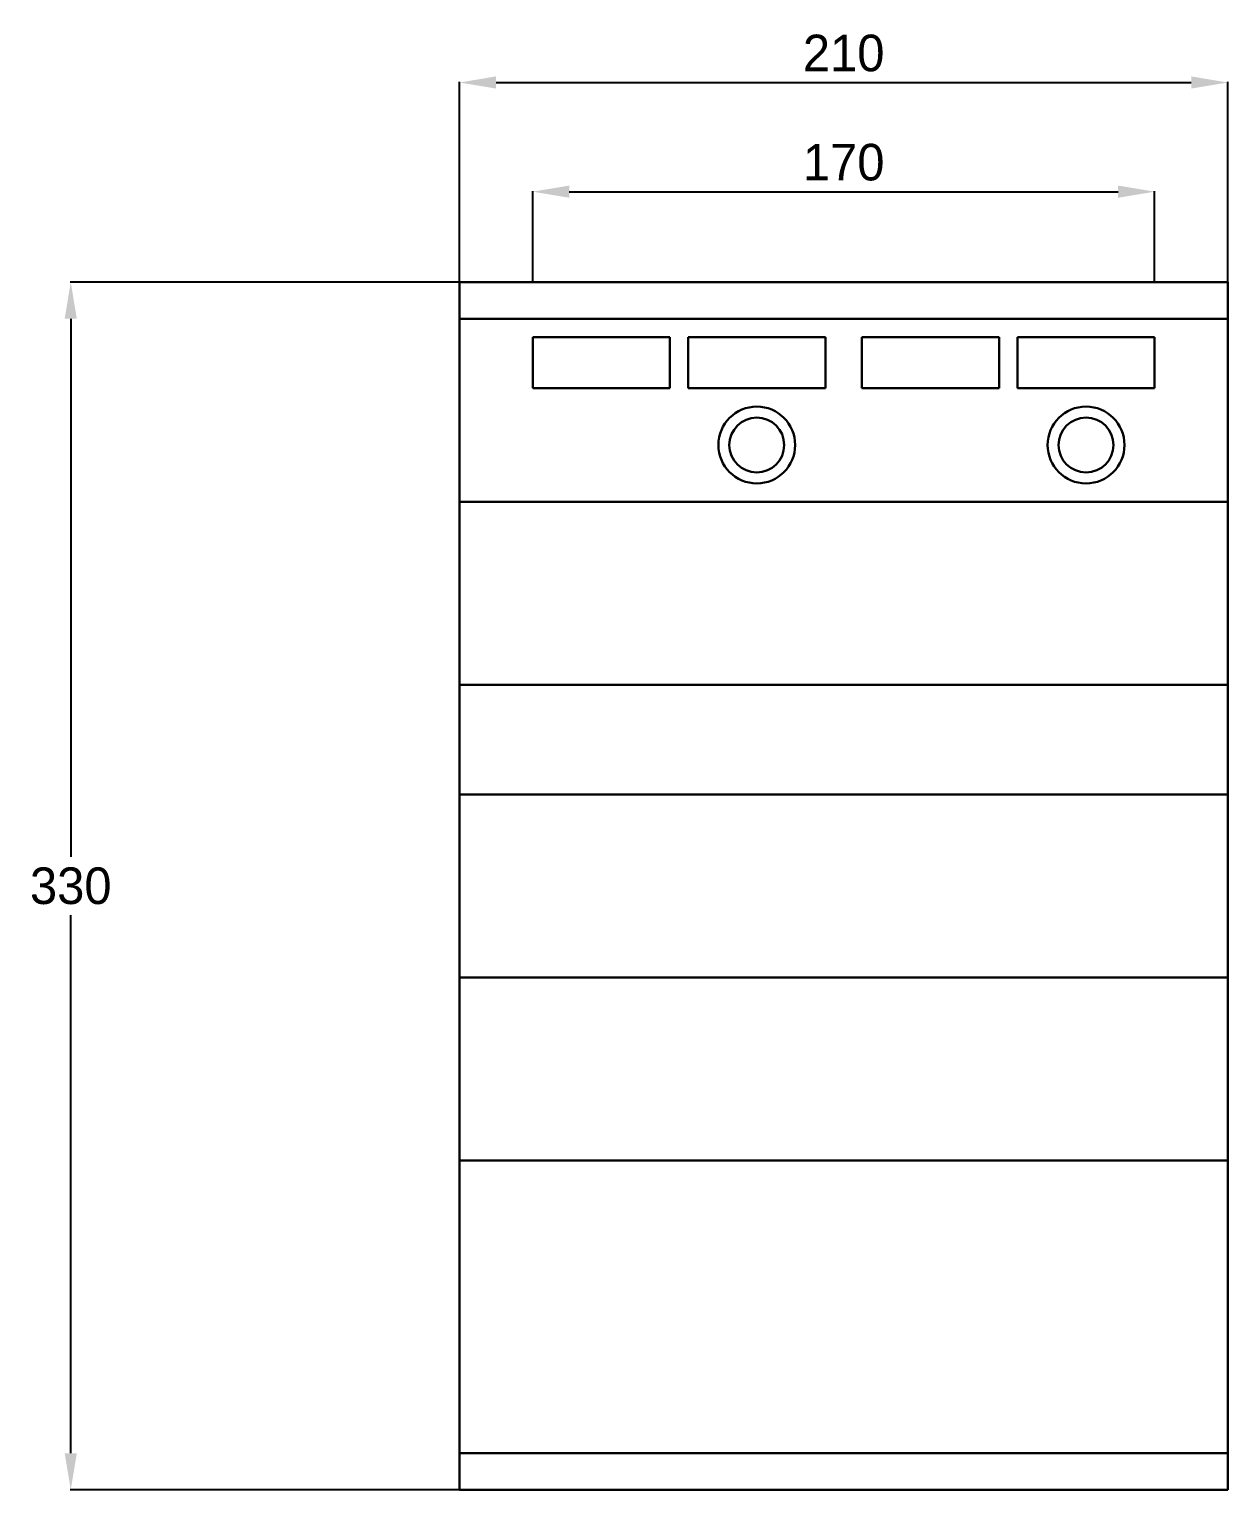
# Model space of a CAD drawing. Header units: inches. Extents: x 86 to 1722, y 57 to 821.
# Drawn here: x 85.9 to 413.5, y 73.9 to 473.1 of the extents above; entities that cross this region are included whole.
import ezdxf

# ---------------------------------------------------------------- set-up
doc = ezdxf.new("R2010")
doc.units = ezdxf.units.IN
doc.header["$MEASUREMENT"] = 0
doc.layers.add('Hrany', color=7, linetype='Continuous', lineweight=30)
doc.layers.add('Koty', color=5, linetype='Continuous')
doc.dimstyles.get("Standard").update_dxf_attribs({"dimtxt": 10, "dimasz": 10, "dimexe": 0.18, "dimexo": 0.0625, "dimgap": 3, "dimtad": 1, "dimtih": 1, "dimtoh": 1, "dimdec": 0, "dimzin": 0, "dimdsep": 46, "dimtxsty": 'Standard', "dimcen": 0.09, "dimadec": 0, "dimazin": 0, "dimtfac": 1, "dimtdec": 0, "dimtofl": 0, "dimtmove": 0, "dimatfit": 3, "dimfxl": 1, "dimtolj": 1, "dimtzin": 0, "dimarcsym": 0})

# ---------------------------------------------------------------- blocks, each defined once
blk = doc.blocks.new('*D5')
at = {"layer": 'Defpoints', "color": 0, "transparency": 16777216}
for p in [(393.48, 428.67), (223.48, 403.94), (393.48, 403.94)]:
    blk.add_point(p, dxfattribs=at)
at = {"layer": 'Koty', "color": 0, "lineweight": -2, "transparency": 16777216}
for p, q in [((223.48, 404), (223.48, 428.85)), ((233.48, 428.67), (383.48, 428.67)), ((393.48, 404), (393.48, 428.85))]:
    blk.add_line(p, q, dxfattribs=at)
at = {"layer": 'Koty', "color": 0, "transparency": 16777216}
for points in [[(233.48, 430.33), (233.48, 427), (223.48, 428.67)], [(383.48, 430.33), (383.48, 427), (393.48, 428.67)]]:
    blk.add_solid(points, dxfattribs=at)
at = {"layer": 'Koty', "color": 0, "transparency": 16777216, "insert": (308.48, 436.67), "char_height": 10, "attachment_point": 5}
blk.add_mtext('\\A1;170', dxfattribs=at)
blk = doc.blocks.new('*D6')
at = {"layer": 'Defpoints', "color": 0, "transparency": 16777216}
for p in [(413.48, 458.5), (203.48, 403.94), (413.48, 403.94)]:
    blk.add_point(p, dxfattribs=at)
at = {"layer": 'Koty', "color": 0, "lineweight": -2, "transparency": 16777216}
for p, q in [((203.48, 404), (203.48, 458.68)), ((213.48, 458.5), (403.48, 458.5)), ((413.48, 404), (413.48, 458.68))]:
    blk.add_line(p, q, dxfattribs=at)
at = {"layer": 'Koty', "color": 0, "transparency": 16777216}
for points in [[(213.48, 460.17), (213.48, 456.84), (203.48, 458.5)], [(403.48, 460.17), (403.48, 456.84), (413.48, 458.5)]]:
    blk.add_solid(points, dxfattribs=at)
at = {"layer": 'Koty', "color": 0, "transparency": 16777216, "insert": (308.48, 466.5), "char_height": 10, "attachment_point": 5}
blk.add_mtext('\\A1;210', dxfattribs=at)
blk = doc.blocks.new('*D7')
at = {"layer": 'Defpoints', "color": 0, "transparency": 16777216}
for p in [(203.48, 403.94), (97.22, 73.94), (203.48, 73.94)]:
    blk.add_point(p, dxfattribs=at)
at = {"layer": 'Koty', "color": 0, "lineweight": -2, "transparency": 16777216}
for p, q in [((203.41, 403.94), (97.04, 403.94)), ((97.22, 393.94), (97.22, 246.94)), ((97.22, 83.94), (97.22, 230.94)), ((203.41, 73.94), (97.04, 73.94))]:
    blk.add_line(p, q, dxfattribs=at)
at = {"layer": 'Koty', "color": 0, "transparency": 16777216}
for points in [[(95.55, 393.94), (98.89, 393.94), (97.22, 403.94)], [(95.55, 83.94), (98.89, 83.94), (97.22, 73.94)]]:
    blk.add_solid(points, dxfattribs=at)
at = {"layer": 'Koty', "color": 0, "transparency": 16777216, "insert": (97.22, 238.94), "char_height": 10, "attachment_point": 5}
blk.add_mtext('\\A1;330', dxfattribs=at)

msp = doc.modelspace()

# ---------------------------------------------------------------- linework, layer by layer
at = {"layer": 'Hrany'}
for p, q in [((203.48, 403.94), (413.48, 403.94)), ((203.48, 403.94), (203.48, 73.94)), ((413.48, 403.94), (413.48, 393.94)), ((413.48, 393.94), (203.48, 393.94)), ((413.48, 393.94), (413.48, 343.94)), ((223.48, 388.94), (223.48, 374.94)), ((260.98, 388.94), (223.48, 388.94)), ((260.98, 374.94), (260.98, 388.94)), ((303.48, 388.94), (265.98, 388.94)), ((265.98, 388.94), (265.98, 374.94)), ((303.48, 374.94), (303.48, 388.94)), ((350.98, 388.94), (313.48, 388.94)), ((313.48, 388.94), (313.48, 374.94)), ((350.98, 374.94), (350.98, 388.94)), ((393.48, 388.94), (355.98, 388.94)), ((355.98, 388.94), (355.98, 374.94)), ((393.48, 374.94), (393.48, 388.94)), ((223.48, 374.94), (260.98, 374.94)), ((265.98, 374.94), (303.48, 374.94)), ((313.48, 374.94), (350.98, 374.94)), ((355.98, 374.94), (393.48, 374.94)), ((413.48, 343.94), (203.48, 343.94)), ((413.48, 343.94), (413.48, 293.94)), ((413.48, 293.94), (203.48, 293.94)), ((413.48, 293.94), (413.48, 263.94)), ((413.48, 263.94), (203.48, 263.94)), ((413.48, 263.94), (413.48, 213.94)), ((413.48, 213.94), (203.48, 213.94)), ((413.48, 213.94), (413.48, 163.94)), ((413.48, 163.94), (203.48, 163.94)), ((413.48, 163.94), (413.48, 83.94)), ((413.48, 83.94), (203.48, 83.94)), ((413.48, 83.94), (413.48, 73.94)), ((413.48, 73.94), (203.48, 73.94))]:
    msp.add_line(p, q, dxfattribs=at)
for centre, radius in [((284.73, 359.44), 10.5), ((374.73, 359.44), 10.5), ((284.73, 359.44), 7.5), ((374.73, 359.44), 7.5)]:
    msp.add_circle(centre, radius, dxfattribs=at)

# ---------------------------------------------------------------- dimensions: what is measured, and where the dimension line sits
at = {"layer": 'Koty'}
for base, p1, p2, picture, middle in [((413.48, 458.5), (203.48, 403.94), (413.48, 403.94), '*D6', (308.48, 466.5)), ((393.48, 428.67), (223.48, 403.94), (393.48, 403.94), '*D5', (308.48, 436.67))]:
    dim = msp.add_linear_dim(base=base, p1=p1, p2=p2, dimstyle='Standard', dxfattribs=at)
    dim.commit()
    dim.dimension.update_dxf_attribs({"geometry": picture, "text_midpoint": middle})
dim = msp.add_linear_dim(base=(97.22, 73.94), p1=(203.48, 403.94), p2=(203.48, 73.94), angle=90, dimstyle='Standard', dxfattribs=at)
dim.commit()
dim.dimension.update_dxf_attribs({"geometry": '*D7', "text_midpoint": (97.22, 238.94)})

doc.saveas('drawing.dxf')
